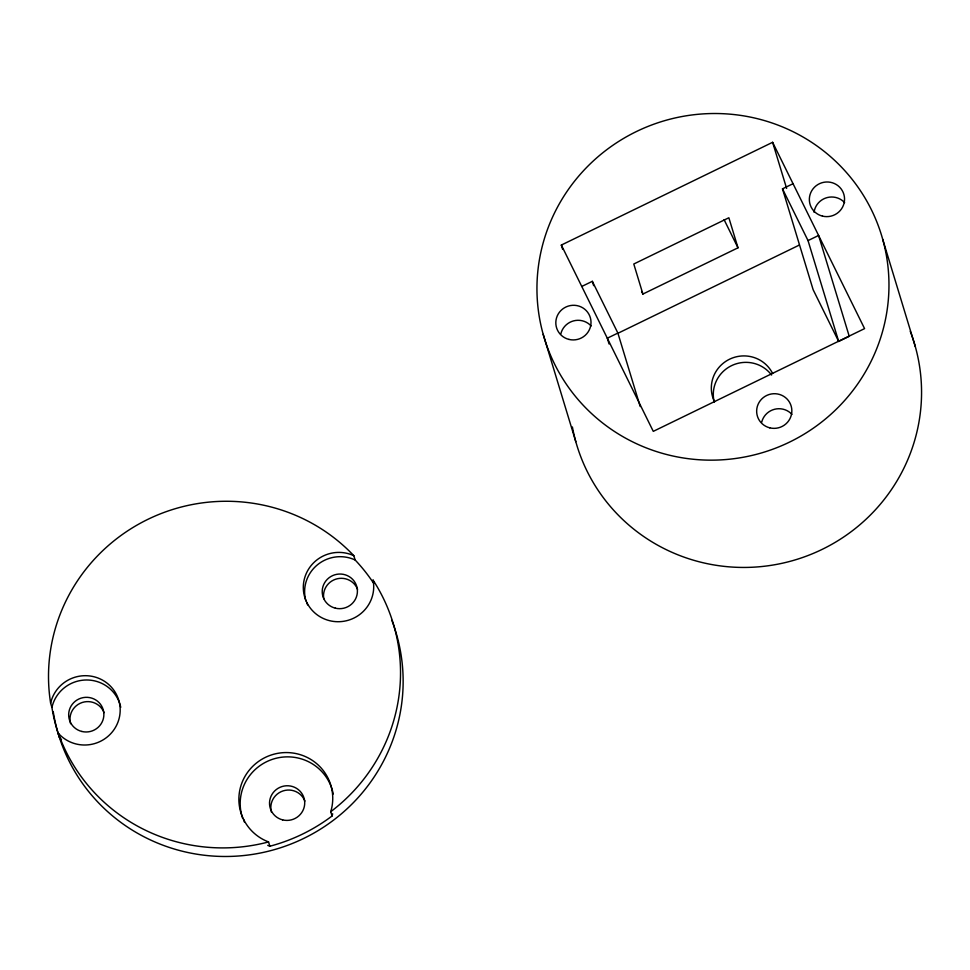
<?xml version="1.0" encoding="UTF-8"?>
<svg xmlns="http://www.w3.org/2000/svg" width="970" height="970" viewBox="0 0 970 970"><rect width="100%" height="100%" fill="white"/><g stroke="black" fill="none" stroke-linecap="round" stroke-linejoin="round"><path stroke-width="1.45" d="M561.339 245.058L772.617 142.311L864.573 328.612L653.283 431.359L561.339 245.058L562.649 249.375M581.77 286.453L592.33 281.324L617.878 333.074L640.2 406.539M838.674 341.44L808.034 240.596L818.595 235.455L849.235 336.299L838.674 341.44L813.127 289.69L782.487 188.847L793.048 183.706M642.904 294.043L737.988 247.811L728.858 217.765L633.786 264.01L642.904 294.043L641.582 291.364M617.878 333.074L607.317 338.203L609.063 343.974M617.708 333.389L799.195 245.131M782.487 188.847L808.034 240.596M724.093 219.656L737.988 247.811M882.712 239.311A176.285 173.048 -16.9 0 1 668.354 454.942A176.285 173.048 -16.9 0 1 587.796 166.246A176.285 173.048 -16.9 0 1 882.712 239.311L915.304 346.593M772.617 142.311L786.621 188.41M592.33 281.324L593.652 285.641M543.2 334.359L575.792 441.641M373.317 582.788A176.285 173.048 -16.9 0 0 355.141 559.993L353.832 555.701A35.259 34.605 -16.9 0 0 304.289 579.284A35.259 34.605 -16.9 0 0 337.718 621.721A35.259 34.605 -16.9 0 0 373.074 580.121L374.056 583.346M306.981 603.013L307.551 604.892M269.854 846.228L268.557 841.936A47.009 46.148 -16.9 0 1 241.7 783.433A47.009 46.148 -16.9 0 1 300.627 754.781A47.009 46.148 -16.9 0 1 330.746 811.696L332.055 815.988A176.285 173.048 -16.9 0 1 269.854 846.228A47.009 46.148 -16.9 0 1 267.732 845.367M243.555 819.335L243.809 820.135M243.967 820.681L244.379 822.014M353.832 555.701A176.285 173.048 -16.9 0 0 147.889 519.338A176.285 173.048 -16.9 0 0 50.622 703.153L51.919 707.445A176.285 173.048 -16.9 0 0 59.57 737.503A35.259 34.605 -16.9 0 0 61.498 739.528M50.622 703.153A35.259 34.605 -16.9 0 1 99.764 678.745A35.259 34.605 -16.9 0 1 113.053 730.98A35.259 34.605 -16.9 0 1 58.273 733.211L59.57 737.503M910.248 331.316A176.285 173.048 -16.9 0 1 792.563 560.66A176.285 173.048 -16.9 0 1 572.385 426.958M714.175 401.847A32.325 31.731 -16.9 0 1 771.562 375.038M714.538 401.81A32.325 31.731 -16.9 0 1 729.549 359.215A32.325 31.731 -16.9 0 1 772.641 373.547M560.842 333.825A17.63 17.302 -16.9 0 1 591.106 325.944M814.06 212.285A17.63 17.302 -16.9 0 1 844.64 202.645M761.68 422.253A17.63 17.302 -16.9 0 1 791.944 414.372M391.832 620.363A176.285 173.048 -16.9 0 1 272.012 850.29A176.285 173.048 -16.9 0 1 53.229 711.737M373.074 580.121A176.285 173.048 -16.9 0 1 330.746 811.696M268.557 841.936A176.285 173.048 -16.9 0 1 58.273 733.211M51.919 707.445A35.259 34.605 -16.9 0 1 86.56 679.982A35.259 34.605 -16.9 0 1 120.753 707.288M305.865 600.854A35.259 34.605 -16.9 0 1 317.299 564.928A35.259 34.605 -16.9 0 1 355.141 559.993M271.442 812.12A17.63 17.302 -16.9 0 1 282.985 790.938A17.63 17.302 -16.9 0 1 304.895 801.087M70.604 723.693A17.63 17.302 -16.9 0 1 82.147 702.51A17.63 17.302 -16.9 0 1 104.057 712.659M323.774 598.781A17.63 17.302 -16.9 0 1 357.591 589.36M242.706 818.474A47.009 46.148 -16.9 0 1 275.153 758.504A47.009 46.148 -16.9 0 1 333.243 794.054M332.661 813.794A47.009 46.148 -16.9 0 1 332.055 815.988M568.953 339.415A17.63 17.302 -16.9 0 0 590.39 317.857A17.63 17.302 -16.9 0 0 560.903 310.546A17.63 17.302 -16.9 0 0 568.953 339.415M822.487 216.116A17.63 17.302 -16.9 0 0 843.924 194.558A17.63 17.302 -16.9 0 0 814.436 187.246A17.63 17.302 -16.9 0 0 822.487 216.116M769.792 427.843A17.63 17.302 -16.9 0 0 791.229 406.284A17.63 17.302 -16.9 0 0 761.741 398.973A17.63 17.302 -16.9 0 0 769.792 427.843M81.82 731.465A17.63 17.302 -16.9 0 0 103.256 709.894A17.63 17.302 -16.9 0 0 73.756 702.595A17.63 17.302 -16.9 0 0 81.82 731.465M335.353 608.166A17.63 17.302 -16.9 0 0 356.79 586.595A17.63 17.302 -16.9 0 0 327.302 579.296A17.63 17.302 -16.9 0 0 335.353 608.166M282.658 819.893A17.63 17.302 -16.9 0 0 304.095 798.322A17.63 17.302 -16.9 0 0 274.607 791.023A17.63 17.302 -16.9 0 0 282.658 819.893"/></g></svg>
